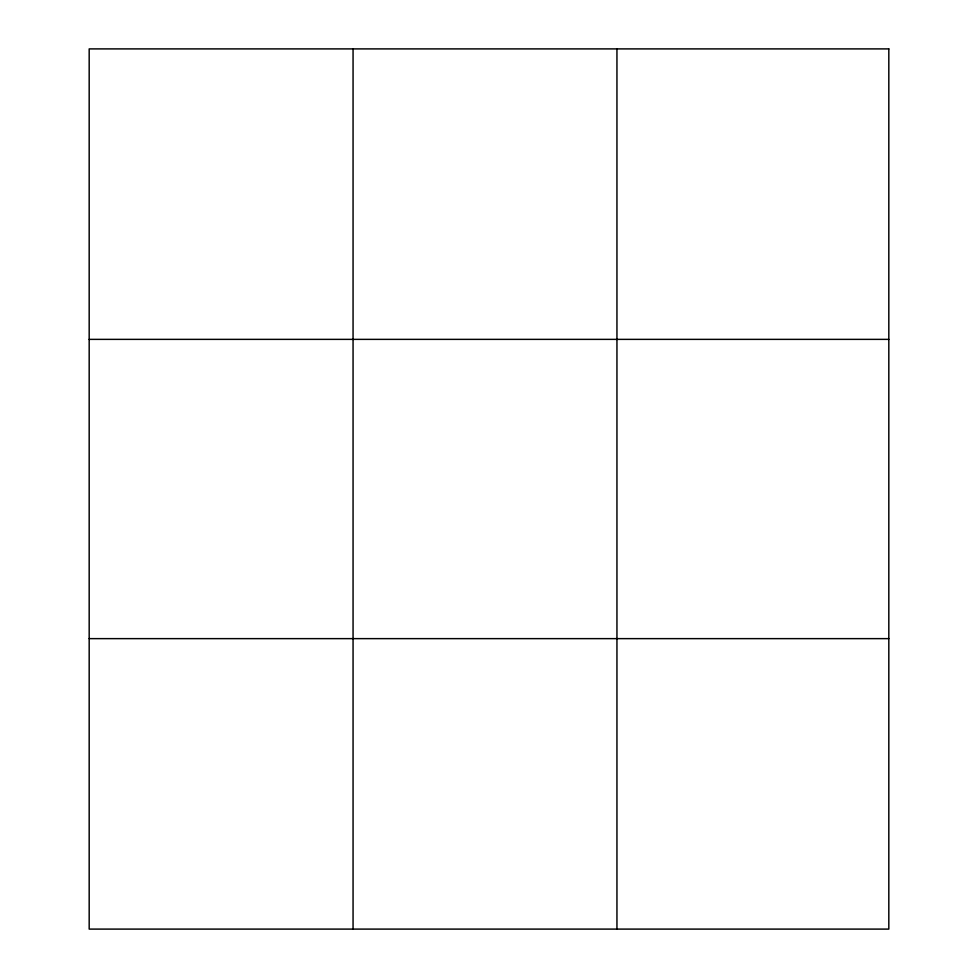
<?xml version="1.0" encoding="UTF-8"?>
<svg xmlns="http://www.w3.org/2000/svg" width="978" height="978" viewBox="0 0 978 978"><rect width="100%" height="100%" fill="white"/><g stroke="black" fill="none" stroke-linecap="round" stroke-linejoin="round"><path stroke-width="1.47" d="M353.058 929.1L353.058 48.9M616.947 929.1L616.947 48.9M89.181 339.366L888.819 339.366M89.181 638.634L888.819 638.634M888.819 48.9L888.819 929.1L89.181 929.1L89.181 48.9L888.819 48.9"/></g></svg>
